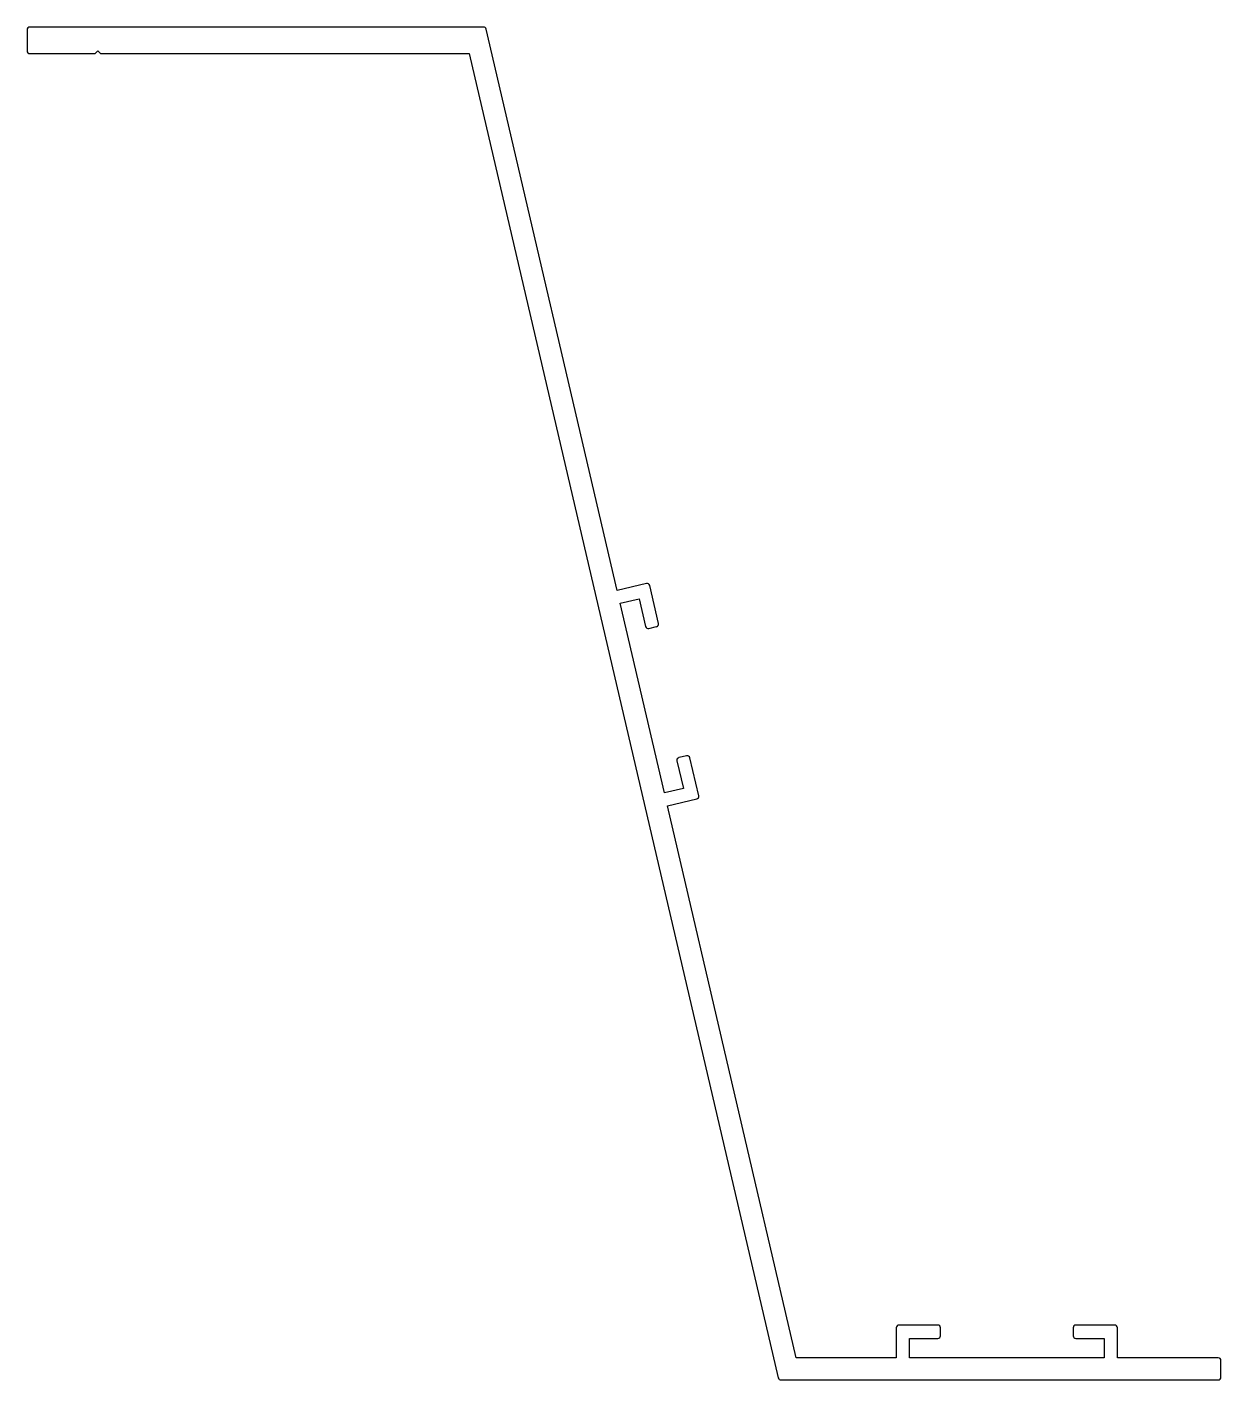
# Model space of a CAD drawing. Extents: x 646 to 781, y 574 to 727.
import ezdxf

# ---------------------------------------------------------------- set-up
doc = ezdxf.new("R2010")
doc.units = 0
doc.layers.get('0').update_dxf_attribs({"linetype": 'CONTINUOUS'})

msp = doc.modelspace()

# ---------------------------------------------------------------- linework, layer by layer
for p, q in [((645.96, 726.91), (645.96, 724.51)), ((697.59, 727.21), (646.26, 727.21)), ((712.69, 663.5), (697.88, 726.98)), ((646.26, 724.21), (653.66, 724.21)), ((653.66, 724.21), (653.96, 724.51)), ((653.96, 724.51), (654.26, 724.21)), ((654.26, 724.21), (695.96, 724.21)), ((695.96, 724.21), (730.9, 574.44)), ((716, 664.27), (712.69, 663.5)), ((717.36, 659.76), (716.36, 664.04)), ((713.03, 662.04), (715.17, 662.54)), ((715.17, 662.54), (715.9, 659.42)), ((718.03, 640.61), (713.03, 662.04)), ((716.26, 659.2), (717.14, 659.4)), ((719.45, 644.23), (720.17, 641.11)), ((720.55, 644.79), (719.67, 644.59)), ((721.91, 640.28), (720.91, 644.57)), ((720.17, 641.11), (718.03, 640.61)), ((718.37, 639.15), (721.68, 639.92)), ((732.94, 576.71), (718.37, 639.15)), ((744.25, 580.11), (744.25, 576.71)), ((748.95, 580.41), (744.55, 580.41)), ((749.25, 579.21), (749.25, 580.11)), ((764.25, 580.11), (764.25, 579.21)), ((768.95, 580.41), (764.55, 580.41)), ((769.25, 576.71), (769.25, 580.11)), ((745.75, 576.71), (745.75, 578.91)), ((745.75, 578.91), (748.95, 578.91)), ((764.55, 578.91), (767.75, 578.91)), ((767.75, 578.91), (767.75, 576.71)), ((744.25, 576.71), (732.94, 576.71)), ((767.75, 576.71), (745.75, 576.71)), ((780.66, 576.71), (769.25, 576.71)), ((780.96, 574.51), (780.96, 576.41)), ((731.2, 574.21), (780.66, 574.21))]:
    msp.add_line(p, q)
for centre, start, end in [((646.26, 726.91), 90, 180), ((697.59, 726.91), 13.134, 90), ((646.26, 724.51), 180, 270), ((716.07, 663.98), 13.134, 103.134), ((717.07, 659.69), 283.134, 13.134), ((716.19, 659.49), 193.134, 283.134), ((719.74, 644.3), 103.134, 193.134), ((720.61, 644.5), 13.134, 103.134), ((721.61, 640.21), 283.134, 13.134), ((744.55, 580.11), 90, 180), ((748.95, 580.11), 0, 90), ((764.55, 580.11), 90, 180), ((768.95, 580.11), 0, 90), ((748.95, 579.21), 270, 0), ((764.55, 579.21), 180, 270), ((780.66, 576.41), 0, 90), ((731.2, 574.51), 193.134, 270), ((780.66, 574.51), 270, 0)]:
    msp.add_arc(centre, 0.3, start, end)

doc.saveas('drawing.dxf')
